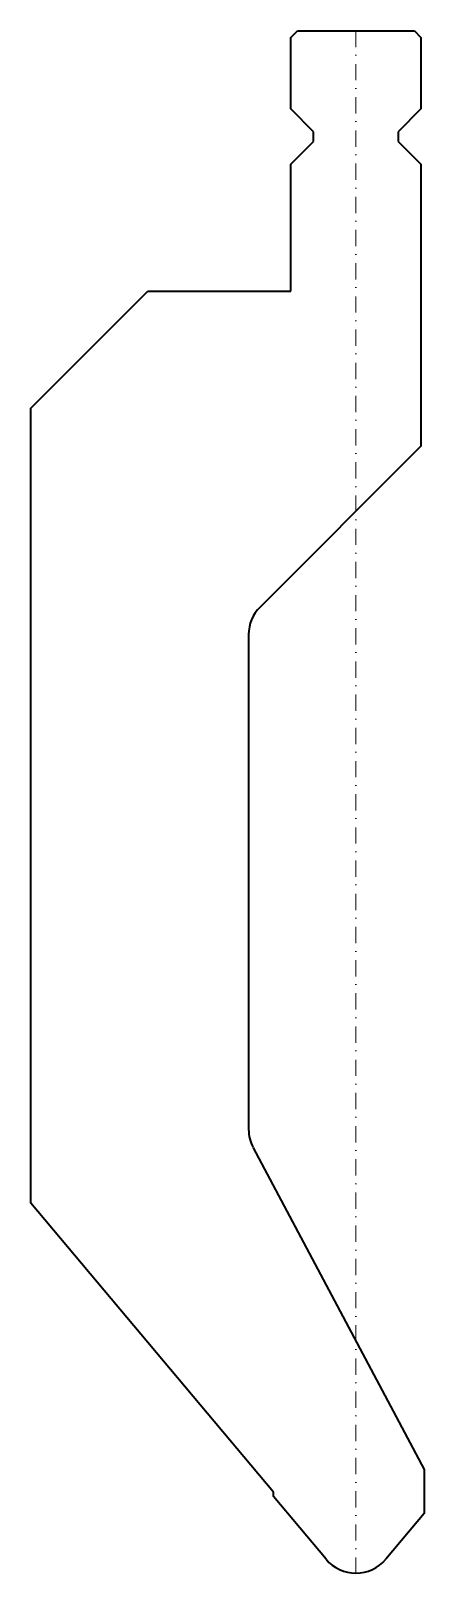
# Model space of a CAD drawing. Header units: millimetres. Extents: x -50 to 11, y 0 to 237.
import ezdxf

# ---------------------------------------------------------------- set-up
doc = ezdxf.new("R2010")
doc.units = ezdxf.units.MM
doc.header["$LTSCALE"] = 5
doc.linetypes.add('AUSGEZOGEN', pattern=[0])
doc.linetypes.add('DASHDOT', pattern=[1, 0.5, -0.25, 0, -0.25])
doc.layers.add('2', color=7, linetype='Continuous')
doc.layers.add('Layer6', color=3, linetype='Continuous', true_color=0x00ff00)

msp = doc.modelspace()

# ---------------------------------------------------------------- linework, layer by layer
at = {"layer": '2', "color": 7, "linetype": 'AUSGEZOGEN', "lineweight": 35}
for p, q in [((-10, 236), (-9, 237)), ((-9, 237), (9, 237)), ((9, 237), (10, 236)), ((-10, 225), (-10, 236)), ((10, 236), (10, 225)), ((-6.5, 221.5), (-10, 225)), ((10, 225), (6.5, 221.5)), ((-6.5, 220), (-6.5, 221.5)), ((6.5, 221.5), (6.5, 220)), ((-10, 216.5), (-6.5, 220)), ((6.5, 220), (10, 216.5)), ((-10, 197), (-10, 216.5)), ((10, 216.5), (10, 173.2)), ((-50, 179), (-32, 197)), ((-32, 197), (-10, 197)), ((-50, 56.88), (-50, 179)), ((10, 173.2), (-14.74, 148.46)), ((-16.5, 144.22), (-16.5, 68.2)), ((-15.8, 65.38), (10.5, 15.92)), ((-12.7, 12.42), (-50, 56.88)), ((10.5, 15.92), (10.5, 9.18)), ((-12.7, 11.8), (-12.7, 12.42)), ((-4.6, 2.14), (-12.7, 11.8)), ((10.5, 9.18), (4.6, 2.14))]:
    msp.add_line(p, q, dxfattribs=at)
for centre, start, end in [((-10.5, 144.22), 135, 180), ((-10.5, 68.2), 180, 208), ((0, 6), 220, 320)]:
    msp.add_arc(centre, 6, start, end, dxfattribs=at)
at = {"layer": 'Layer6', "color": 3, "linetype": 'DASHDOT', "lineweight": 18, "true_color": 0x00ff00}
msp.add_line((0, 237), (0, 0), dxfattribs=at)

doc.saveas('drawing.dxf')
